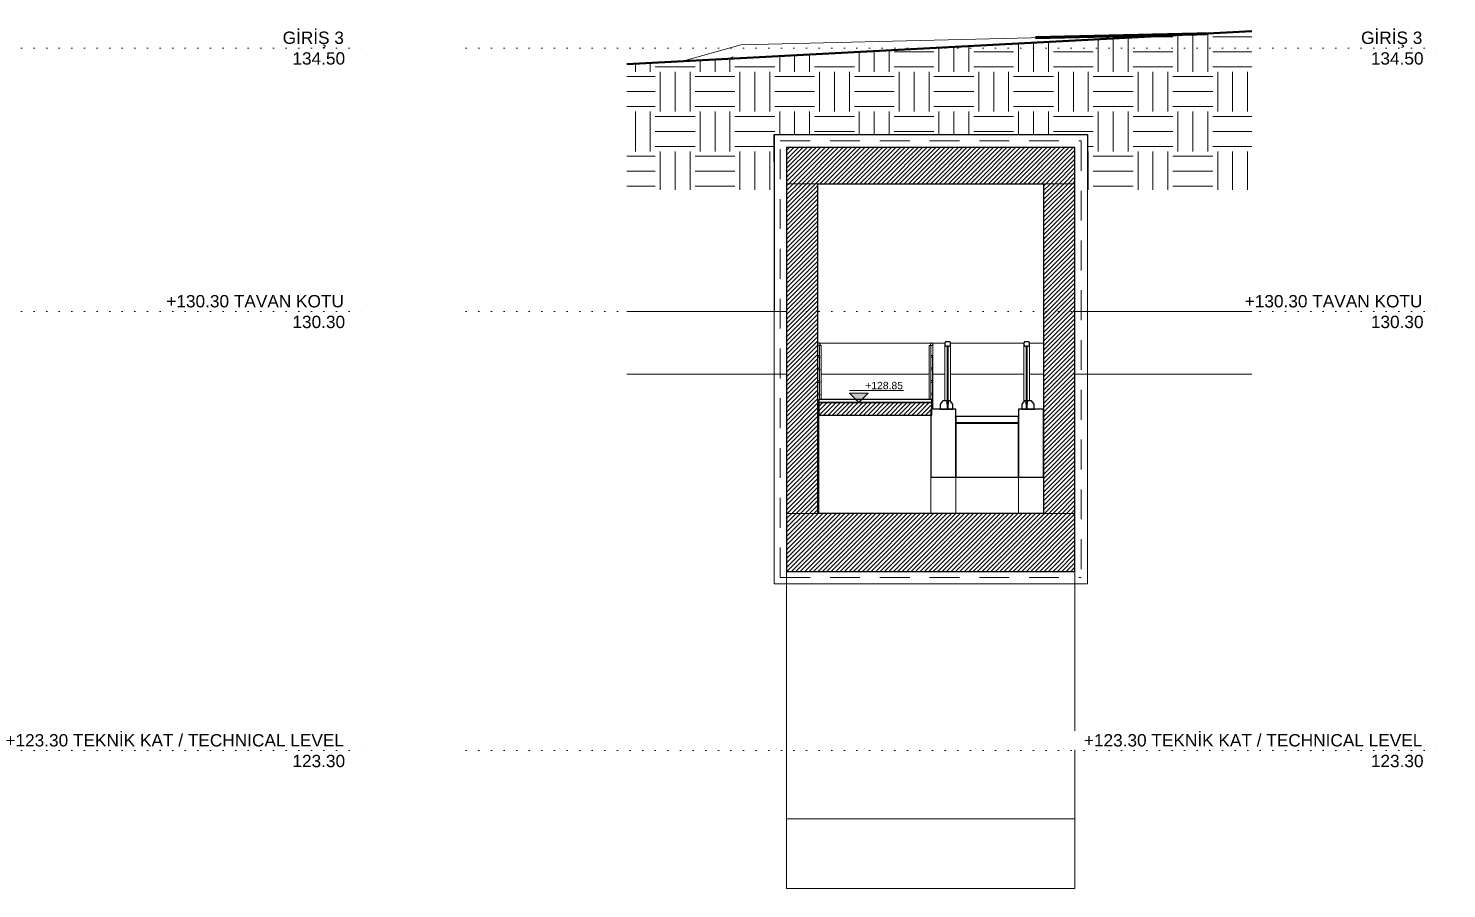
# Model space of a CAD drawing. Header units: centimetres. Extents: x -9500 to 10637, y -7231 to 13725.
# Drawn here: x -2025 to 237, y 12110 to 13481 of the extents above; entities that cross this region are included whole.
import ezdxf

# ---------------------------------------------------------------- set-up
doc = ezdxf.new("R2010")
doc.units = ezdxf.units.CM
doc.header["$LTSCALE"] = 200
doc.linetypes.add('Dot 1mm', pattern=[0.1, 0, -0.1])
doc.linetypes.add('Overhead', pattern=[0.396875, 0.238125, -0.15875])
for name, color, linetype, lineweight in [('A-DETL', 90, 'Continuous', 9), ('A-DETL-GENF', 92, 'Continuous', 9), ('A-DETL-MEDM', 33, 'Continuous', 25), ('A-DETL-WIDE', 214, 'Continuous', 50), ('A-FLOR', 192, 'Continuous', 9), ('A-FLOR-HRAL', 11, 'Continuous', 9), ('A-FLOR-LEVL', 51, 'Continuous', 9), ('A-FLOR-OVHD', 1, 'Overhead', 9), ('A-GENM', 13, 'Continuous', 9), ('A-WALL', 113, 'Continuous', 9), ('A-WALL-PATT', 111, 'Continuous', 25), ('C-TOPO', 7, 'Continuous', 9), ('G-ANNO-DIMS', 111, 'Continuous', 9), ('S-STRS', 31, 'Continuous', 9)]:
    doc.layers.add(name, color=color, linetype=linetype, lineweight=lineweight)
doc.styles.add('Arial_2', font='arial.ttf', dxfattribs={"height": 19.670659})
doc.styles.add('Arial_3', font='arial.ttf', dxfattribs={"height": 11.802395})
pattern_1 = [(45, (13198.475, 13166.263), (-3.5355339, 3.5355339), [])]

# ---------------------------------------------------------------- blocks, each defined once
blk = doc.blocks.new('A-YURUYEN MERDIVEN - 1120-1870033-G1-2')
at = {"layer": 'A-GENM', "lineweight": 25}
for p, q in [((6451.7, 12979.5), (6451.7, 12977.2)), ((6458.7, 12981.8), (6453.7, 12981.8)), ((6453.7, 12974.9), (6458.7, 12974.9)), ((6457.2, 12974.9), (6455.2, 12974.9)), ((6455.2, 12974.9), (6455.2, 12874.4)), ((6457.2, 12874.4), (6457.2, 12974.9)), ((6460.7, 12977.2), (6460.7, 12979.5)), ((6577.7, 12979.5), (6577.7, 12977.2)), ((6584.7, 12981.8), (6579.7, 12981.8)), ((6579.7, 12974.9), (6584.7, 12974.9)), ((6583.2, 12974.9), (6581.2, 12974.9)), ((6581.2, 12974.9), (6581.2, 12874.4)), ((6583.2, 12874.4), (6583.2, 12974.9)), ((6586.7, 12977.2), (6586.7, 12979.5)), ((6469.2, 12874.4), (6429.2, 12874.4)), ((6429.2, 12874.4), (6429.2, 12765.9)), ((6448.5, 12887.4), (6444.2, 12882.5)), ((6444.2, 12882.5), (6444.2, 12874.4)), ((6444.2, 12874.4), (6464.2, 12874.4)), ((6455.5, 12887.4), (6448.5, 12887.4)), ((6455.2, 12874.4), (6457.2, 12874.4)), ((6455.5, 12882.5), (6455.5, 12887.4)), ((6457, 12882.5), (6455.5, 12882.5)), ((6460, 12887.4), (6457, 12887.4)), ((6457, 12887.4), (6457, 12882.5)), ((6464.2, 12882.5), (6460, 12887.4)), ((6464.2, 12874.4), (6464.2, 12882.5)), ((6469.2, 12765.9), (6469.2, 12874.4)), ((6569.2, 12874.4), (6569.2, 12765.9)), ((6609.2, 12874.4), (6569.2, 12874.4)), ((6578.5, 12887.4), (6574.2, 12882.5)), ((6574.2, 12882.5), (6574.2, 12874.4)), ((6574.2, 12874.4), (6594.2, 12874.4)), ((6581.5, 12887.4), (6578.5, 12887.4)), ((6581.2, 12874.4), (6583.2, 12874.4)), ((6581.5, 12882.5), (6581.5, 12887.4)), ((6583, 12882.5), (6581.5, 12882.5)), ((6590, 12887.4), (6583, 12887.4)), ((6583, 12887.4), (6583, 12882.5)), ((6594.2, 12882.5), (6590, 12887.4)), ((6594.2, 12874.4), (6594.2, 12882.5)), ((6609.2, 12765.9), (6609.2, 12874.4)), ((6469.2, 12862.7), (6469.2, 12852)), ((6569.2, 12862.7), (6469.2, 12862.7)), ((6469.2, 12862.7), (6469.2, 12852)), ((6569.2, 12862.7), (6469.2, 12862.7)), ((6469.2, 12852.8), (6469.2, 12765.9)), ((6569.2, 12852.8), (6469.2, 12852.8)), ((6469.2, 12852), (6569.2, 12852)), ((6469.2, 12852), (6569.2, 12852)), ((6569.2, 12852), (6569.2, 12862.7)), ((6569.2, 12852), (6569.2, 12862.7)), ((6569.2, 12765.9), (6569.2, 12852.8)), ((6429.2, 12765.9), (6469.2, 12765.9)), ((6469.2, 12765.9), (6569.2, 12765.9)), ((6569.2, 12765.9), (6609.2, 12765.9))]:
    blk.add_line(p, q, dxfattribs=at)
at = {"layer": 'A-GENM'}
for p, q in [((6451.7, 12977.2), (6451.7, 12887.4)), ((6460.7, 12886.5), (6460.7, 12977.2)), ((6577.7, 12977.2), (6577.7, 12886.5)), ((6586.7, 12887.4), (6586.7, 12977.2)), ((6429.2, 12708.1), (6429.2, 12765.9)), ((6469.2, 12765.9), (6469.2, 12708.1)), ((6469.2, 12708.1), (6469.2, 12765.9)), ((6569.2, 12708.1), (6569.2, 12765.9)), ((6569.2, 12765.9), (6569.2, 12708.1))]:
    blk.add_line(p, q, dxfattribs=at)
at = {"layer": 'A-GENM', "lineweight": 25, "flags": 128}
for points in [[(6453.7, 12981.8), (6453.3, 12981.7), (6452.9, 12981.6), (6452.5, 12981.3), (6452.2, 12980.9), (6451.9, 12980.5), (6451.8, 12980), (6451.7, 12979.5)], [(6451.7, 12977.2), (6451.8, 12976.7), (6451.9, 12976.2), (6452.2, 12975.7), (6452.5, 12975.4), (6452.9, 12975.1), (6453.3, 12974.9), (6453.7, 12974.9)], [(6460.7, 12979.5), (6460.7, 12980), (6460.5, 12980.5), (6460.3, 12980.9), (6460, 12981.3), (6459.6, 12981.6), (6459.2, 12981.7), (6458.7, 12981.8)], [(6458.7, 12974.9), (6459.2, 12974.9), (6459.6, 12975.1), (6460, 12975.4), (6460.3, 12975.7), (6460.5, 12976.2), (6460.7, 12976.7), (6460.7, 12977.2)], [(6579.7, 12981.8), (6579.3, 12981.7), (6578.9, 12981.6), (6578.5, 12981.3), (6578.2, 12980.9), (6577.9, 12980.5), (6577.8, 12980), (6577.7, 12979.5)], [(6577.7, 12977.2), (6577.8, 12976.7), (6577.9, 12976.2), (6578.2, 12975.7), (6578.5, 12975.4), (6578.9, 12975.1), (6579.3, 12974.9), (6579.7, 12974.9)], [(6586.7, 12979.5), (6586.7, 12980), (6586.5, 12980.5), (6586.3, 12980.9), (6586, 12981.3), (6585.6, 12981.6), (6585.2, 12981.7), (6584.7, 12981.8)], [(6584.7, 12974.9), (6585.2, 12974.9), (6585.6, 12975.1), (6586, 12975.4), (6586.3, 12975.7), (6586.5, 12976.2), (6586.7, 12976.7), (6586.7, 12977.2)]]:
    blk.add_lwpolyline(points, dxfattribs=at)
blk = doc.blocks.new('Railing - 25mm 2-265523-G1-2')
at = {"layer": 'A-FLOR-HRAL'}
for p, q in [((6251.9, 12976), (6251.9, 12959.1)), ((6254.4, 12976), (6251.9, 12976)), ((6254.4, 12890), (6254.4, 12976)), ((6251.9, 12957.9), (6251.9, 12939.1)), ((6251.9, 12937.9), (6251.9, 12919.1)), ((6251.9, 12917.9), (6251.9, 12899.1)), ((6251.9, 12897.9), (6251.9, 12890))]:
    blk.add_line(p, q, dxfattribs=at)
blk = doc.blocks.new('Railing - Railing-1685289-G1-2')
at = {"layer": 'A-FLOR-HRAL'}
for p, q in [((6252.7, 12975.8), (6252.7, 12978)), ((6252.2, 12956.5), (6252.2, 12958.5)), ((6252.2, 12936.5), (6252.2, 12938.5)), ((6252.2, 12916.5), (6252.2, 12918.5)), ((6252.2, 12896.5), (6252.2, 12898.5))]:
    blk.add_line(p, q, dxfattribs=at)
at = {"layer": 'A-FLOR-HRAL', "lineweight": 18}
for centre, radius, start, end in [((6250.7, 12978), 2, 0, 180), ((6250.7, 12978), 2, 180, 0), ((6250.7, 12958.5), 1.5, 0, 180), ((6250.7, 12958.5), 1.5, 180, 0), ((6250.7, 12938.5), 1.5, 0, 180), ((6250.7, 12938.5), 1.5, 180, 0), ((6250.7, 12918.5), 1.5, 0, 180), ((6250.7, 12918.5), 1.5, 180, 0), ((6250.7, 12898.5), 1.5, 0, 180), ((6250.7, 12898.5), 1.5, 180, 0)]:
    blk.add_arc(centre, radius, start, end, dxfattribs=at)
at = {"layer": 'A-FLOR-HRAL'}
for points, knots in [([(6249.3, 12979.4), (6249.4, 12979.5), (6249.8, 12979.9), (6250.7, 12980.1), (6251.6, 12979.9), (6252.1, 12979.4), (6252.4, 12979), (6252.6, 12978.5), (6252.7, 12978.2), (6252.7, 12978)], [0.25, 0.25, 0.25, 0.25, 0.3333333, 0.5, 0.6666667, 0.75, 0.8333333, 0.9166667, 1, 1, 1, 1]), ([(6252.7, 12978), (6252.7, 12977.8), (6252.6, 12977.5), (6252.4, 12977), (6252.1, 12976.6), (6251.6, 12976.1), (6250.7, 12975.9), (6249.8, 12976.1), (6249.4, 12976.5), (6249.3, 12976.6)], [0, 0, 0, 0, 0.0833333, 0.1666667, 0.25, 0.3333333, 0.5, 0.6666667, 0.75, 0.75, 0.75, 0.75]), ([(6249.2, 12958.9), (6249.3, 12959), (6249.4, 12959.3), (6249.6, 12959.6), (6250, 12959.9), (6250.7, 12960.1), (6251.3, 12959.9), (6251.8, 12959.6), (6251.9, 12959.4), (6252, 12959.3)], [0.0833333, 0.0833333, 0.0833333, 0.0833333, 0.1666667, 0.25, 0.3333333, 0.5, 0.6666667, 0.75, 0.8333333, 0.8333333, 0.8333333, 0.8333333]), ([(6252.1, 12958), (6252.1, 12957.9), (6252, 12957.7), (6251.8, 12957.4), (6251.3, 12957.1), (6250.7, 12956.9), (6250, 12957.1), (6249.6, 12957.4), (6249.4, 12957.7), (6249.3, 12958), (6249.2, 12958.1)], [0.1008066, 0.1008066, 0.1008066, 0.1008066, 0.1666667, 0.25, 0.3333333, 0.5, 0.6666667, 0.75, 0.8333333, 0.9166667, 0.9166667, 0.9166667, 0.9166667]), ([(6249.2, 12938.9), (6249.3, 12939), (6249.4, 12939.3), (6249.6, 12939.6), (6250, 12939.9), (6250.7, 12940.1), (6251.3, 12939.9), (6251.8, 12939.6), (6251.9, 12939.4), (6252, 12939.3)], [0.0833333, 0.0833333, 0.0833333, 0.0833333, 0.1666667, 0.25, 0.3333333, 0.5, 0.6666667, 0.75, 0.8333333, 0.8333333, 0.8333333, 0.8333333]), ([(6252.1, 12938), (6252.1, 12937.9), (6252, 12937.7), (6251.8, 12937.4), (6251.3, 12937.1), (6250.7, 12936.9), (6250, 12937.1), (6249.6, 12937.4), (6249.4, 12937.7), (6249.3, 12938), (6249.2, 12938.1)], [0.1008066, 0.1008066, 0.1008066, 0.1008066, 0.1666667, 0.25, 0.3333333, 0.5, 0.6666667, 0.75, 0.8333333, 0.9166667, 0.9166667, 0.9166667, 0.9166667]), ([(6249.2, 12918.9), (6249.3, 12919), (6249.4, 12919.3), (6249.6, 12919.6), (6250, 12919.9), (6250.7, 12920.1), (6251.3, 12919.9), (6251.8, 12919.6), (6251.9, 12919.4), (6252, 12919.3)], [0.0833333, 0.0833333, 0.0833333, 0.0833333, 0.1666667, 0.25, 0.3333333, 0.5, 0.6666667, 0.75, 0.8333333, 0.8333333, 0.8333333, 0.8333333]), ([(6252.1, 12918), (6252.1, 12917.9), (6252, 12917.7), (6251.8, 12917.4), (6251.3, 12917.1), (6250.7, 12916.9), (6250, 12917.1), (6249.6, 12917.4), (6249.4, 12917.7), (6249.3, 12918), (6249.2, 12918.1)], [0.1008066, 0.1008066, 0.1008066, 0.1008066, 0.1666667, 0.25, 0.3333333, 0.5, 0.6666667, 0.75, 0.8333333, 0.9166667, 0.9166667, 0.9166667, 0.9166667]), ([(6249.2, 12898.9), (6249.3, 12899), (6249.4, 12899.3), (6249.6, 12899.6), (6250, 12899.9), (6250.7, 12900.1), (6251.3, 12899.9), (6251.8, 12899.6), (6251.9, 12899.4), (6252, 12899.3)], [0.0833333, 0.0833333, 0.0833333, 0.0833333, 0.1666667, 0.25, 0.3333333, 0.5, 0.6666667, 0.75, 0.8333333, 0.8333333, 0.8333333, 0.8333333]), ([(6252.1, 12898), (6252.1, 12897.9), (6252, 12897.7), (6251.8, 12897.4), (6251.3, 12897.1), (6250.7, 12896.9), (6250, 12897.1), (6249.6, 12897.4), (6249.4, 12897.7), (6249.3, 12898), (6249.2, 12898.1)], [0.1008066, 0.1008066, 0.1008066, 0.1008066, 0.1666667, 0.25, 0.3333333, 0.5, 0.6666667, 0.75, 0.8333333, 0.9166667, 0.9166667, 0.9166667, 0.9166667])]:
    blk.add_open_spline(points, degree=3, knots=knots, dxfattribs=at)
blk.add_blockref('Railing - 25mm 2-265523-G1-2', (0, 0))
blk = doc.blocks.new('Railing - Railing-1685293-G1-2')
at = {"layer": 'A-FLOR-HRAL'}
for p, q in [((6428.6, 12978), (6428.6, 12975.8)), ((6432.6, 12874.4), (6432.6, 12978)), ((6429.1, 12958.5), (6429.1, 12956.5)), ((6429.1, 12938.5), (6429.1, 12936.5)), ((6432.1, 12938.5), (6432.1, 12958.5)), ((6432.1, 12918.5), (6432.1, 12938.5)), ((6429.1, 12918.5), (6429.1, 12916.5)), ((6432.1, 12898.5), (6432.1, 12918.5)), ((6429.1, 12898.5), (6429.1, 12896.5)), ((6432.1, 12874.4), (6432.1, 12898.5))]:
    blk.add_line(p, q, dxfattribs=at)
at = {"layer": 'A-FLOR-HRAL', "lineweight": 18}
for centre, radius, start, end in [((6430.6, 12978), 2, 0, 180), ((6430.6, 12978), 2, 180, 0), ((6430.6, 12958.5), 1.5, 0, 180), ((6430.6, 12958.5), 1.5, 180, 0), ((6430.6, 12938.5), 1.5, 0, 180), ((6430.6, 12938.5), 1.5, 180, 0), ((6430.6, 12918.5), 1.5, 0, 180), ((6430.6, 12918.5), 1.5, 180, 0), ((6430.6, 12898.5), 1.5, 0, 180), ((6430.6, 12898.5), 1.5, 180, 0)]:
    blk.add_arc(centre, radius, start, end, dxfattribs=at)
at = {"layer": 'A-FLOR-HRAL'}
for points, knots in [([(6428.6, 12978), (6428.6, 12978.2), (6428.7, 12978.5), (6428.9, 12979), (6429.2, 12979.4), (6429.7, 12979.9), (6430.6, 12980.1), (6431.5, 12979.9), (6432, 12979.4), (6432.4, 12979), (6432.6, 12978.5), (6432.6, 12978.2), (6432.6, 12978)], [0, 0, 0, 0, 0.083333, 0.166667, 0.25, 0.333333, 0.5, 0.666667, 0.75, 0.833333, 0.916667, 1, 1, 1, 1]), ([(6432.6, 12978), (6432.6, 12977.8), (6432.6, 12977.5), (6432.4, 12977), (6432, 12976.6), (6431.5, 12976.1), (6430.6, 12975.9), (6429.7, 12976.1), (6429.2, 12976.6), (6428.9, 12977), (6428.7, 12977.5), (6428.6, 12977.8), (6428.6, 12978)], [0, 0, 0, 0, 0.083333, 0.166667, 0.25, 0.333333, 0.5, 0.666667, 0.75, 0.833333, 0.916667, 1, 1, 1, 1]), ([(6432.1, 12958.5), (6432.1, 12958.4), (6432.1, 12958.1), (6431.9, 12957.7), (6431.7, 12957.4), (6431.3, 12957.1), (6430.6, 12956.9), (6430, 12957.1), (6429.5, 12957.4), (6429.3, 12957.7), (6429.2, 12957.9), (6429.2, 12958)], [0, 0, 0, 0, 0.0833333, 0.1666667, 0.25, 0.3333333, 0.5, 0.6666667, 0.75, 0.8333333, 0.8991934, 0.8991934, 0.8991934, 0.8991934]), ([(6432.1, 12938.5), (6432.1, 12938.4), (6432.1, 12938.1), (6431.9, 12937.7), (6431.7, 12937.4), (6431.3, 12937.1), (6430.6, 12936.9), (6430, 12937.1), (6429.5, 12937.4), (6429.3, 12937.7), (6429.2, 12937.9), (6429.2, 12938)], [0, 0, 0, 0, 0.0833333, 0.1666667, 0.25, 0.3333333, 0.5, 0.6666667, 0.75, 0.8333333, 0.8991934, 0.8991934, 0.8991934, 0.8991934]), ([(6429.3, 12959.3), (6429.4, 12959.4), (6429.5, 12959.6), (6430, 12959.9), (6430.6, 12960.1), (6431.3, 12959.9), (6431.7, 12959.6), (6431.9, 12959.3), (6432.1, 12958.9), (6432.1, 12958.6), (6432.1, 12958.5)], [0.1666667, 0.1666667, 0.1666667, 0.1666667, 0.25, 0.3333333, 0.5, 0.6666667, 0.75, 0.8333333, 0.9166667, 1, 1, 1, 1]), ([(6429.3, 12939.3), (6429.4, 12939.4), (6429.5, 12939.6), (6430, 12939.9), (6430.6, 12940.1), (6431.3, 12939.9), (6431.7, 12939.6), (6431.9, 12939.3), (6432.1, 12938.9), (6432.1, 12938.6), (6432.1, 12938.5)], [0.1666667, 0.1666667, 0.1666667, 0.1666667, 0.25, 0.3333333, 0.5, 0.6666667, 0.75, 0.8333333, 0.9166667, 1, 1, 1, 1]), ([(6432.1, 12918.5), (6432.1, 12918.4), (6432.1, 12918.1), (6431.9, 12917.7), (6431.7, 12917.4), (6431.3, 12917.1), (6430.6, 12916.9), (6430, 12917.1), (6429.5, 12917.4), (6429.3, 12917.7), (6429.2, 12917.9), (6429.2, 12918)], [0, 0, 0, 0, 0.0833333, 0.1666667, 0.25, 0.3333333, 0.5, 0.6666667, 0.75, 0.8333333, 0.8991934, 0.8991934, 0.8991934, 0.8991934]), ([(6429.3, 12919.3), (6429.4, 12919.4), (6429.5, 12919.6), (6430, 12919.9), (6430.6, 12920.1), (6431.3, 12919.9), (6431.7, 12919.6), (6431.9, 12919.3), (6432.1, 12918.9), (6432.1, 12918.6), (6432.1, 12918.5)], [0.1666667, 0.1666667, 0.1666667, 0.1666667, 0.25, 0.3333333, 0.5, 0.6666667, 0.75, 0.8333333, 0.9166667, 1, 1, 1, 1]), ([(6432.1, 12898.5), (6432.1, 12898.4), (6432.1, 12898.1), (6431.9, 12897.7), (6431.7, 12897.4), (6431.3, 12897.1), (6430.6, 12896.9), (6430, 12897.1), (6429.5, 12897.4), (6429.3, 12897.7), (6429.2, 12897.9), (6429.2, 12898)], [0, 0, 0, 0, 0.0833333, 0.1666667, 0.25, 0.3333333, 0.5, 0.6666667, 0.75, 0.8333333, 0.8991934, 0.8991934, 0.8991934, 0.8991934]), ([(6429.3, 12899.3), (6429.4, 12899.4), (6429.5, 12899.6), (6430, 12899.9), (6430.6, 12900.1), (6431.3, 12899.9), (6431.7, 12899.6), (6431.9, 12899.3), (6432.1, 12898.9), (6432.1, 12898.6), (6432.1, 12898.5)], [0.1666667, 0.1666667, 0.1666667, 0.1666667, 0.25, 0.3333333, 0.5, 0.6666667, 0.75, 0.8333333, 0.9166667, 1, 1, 1, 1])]:
    blk.add_open_spline(points, degree=3, knots=knots, dxfattribs=at)
at = {"extrusion": (0, 0, -1), "zscale": -1}
blk.add_blockref('Railing - 25mm 2-265523-G1-2', (-12681.3, 0), dxfattribs=at)
blk = doc.blocks.new('Generic Models 1 - Generic Models 11-1853669-G1-2')
at = {"layer": 'A-GENM'}
h = blk.add_hatch(dxfattribs=at)
h.set_pattern_fill('FP_7', color=256, style=0, pattern_type=2)
h.set_pattern_definition(pattern_1)
h.paths.add_polyline_path([(6659.2, 12615.7), (6659.2, 12708.1), (6199.2, 12708.1), (6199.2, 12615.7), (6629.8, 12615.7)], flags=0)
h.paths.add_polyline_path([(6659.2, 13233.8), (6659.2, 13291.5), (6199.2, 13291.5), (6199.2, 13233.8), (6609.2, 13233.8)], flags=0)
at = {"layer": 'A-GENM', "lineweight": 25}
for p, q in [((6199.2, 13291.5), (6199.2, 13233.8)), ((6659.2, 13291.5), (6199.2, 13291.5)), ((6659.2, 13233.8), (6659.2, 13291.5)), ((6249.2, 13233.8), (6609.2, 13233.8)), ((6199.2, 12708.1), (6199.2, 12615.7)), ((6609.2, 12708.1), (6249.2, 12708.1)), ((6659.2, 12615.7), (6659.2, 12708.1)), ((6199.2, 12615.7), (6659.2, 12615.7))]:
    blk.add_line(p, q, dxfattribs=at)
at = {"layer": 'A-GENM'}
for p, q in [((6199.2, 13233.8), (6249.2, 13233.8)), ((6609.2, 13233.8), (6659.2, 13233.8)), ((6249.2, 12979.8), (6250.1, 12979.8)), ((6251.2, 12979.8), (6430.1, 12979.8)), ((6431.2, 12979.8), (6451.8, 12979.8)), ((6460.7, 12979.8), (6577.8, 12979.8)), ((6586.7, 12979.8), (6609.2, 12979.8)), ((6249.2, 12708.1), (6199.2, 12708.1)), ((6659.2, 12708.1), (6609.2, 12708.1)), ((6199.2, 12221.3), (6199.2, 12615.7)), ((6659.2, 12615.7), (6659.2, 12221.3)), ((6199.2, 12221.3), (6659.2, 12221.3)), ((6199.2, 12110), (6199.2, 12221.3)), ((6659.2, 12221.3), (6659.2, 12110)), ((6659.2, 12110), (6199.2, 12110))]:
    blk.add_line(p, q, dxfattribs=at)
blk = doc.blocks.new('Spot Elevations - IUAS_A_SECTION_FLOOR_CONCRETE-1317280-G1-2')
at = {"layer": 'G-ANNO-DIMS'}
blk.add_hatch(color=256, dxfattribs=at).paths.add_polyline_path([(6329.6, 12900), (6314.6, 12885), (6299.6, 12900)], flags=0)
for p, q in [((6299.6, 12904), (6385.7, 12904)), ((6299.6, 12900), (6329.6, 12900)), ((6314.6, 12885), (6299.6, 12900)), ((6329.6, 12900), (6299.6, 12900)), ((6299.6, 12900), (6314.6, 12885)), ((6329.6, 12900), (6314.6, 12885)), ((6314.6, 12885), (6329.6, 12900))]:
    blk.add_line(p, q, dxfattribs=at)

msp = doc.modelspace()

# ---------------------------------------------------------------- hatches: boundary and pattern name
at = {"layer": 'A-DETL-GENF'}
h = msp.add_hatch(dxfattribs=at)
h.set_pattern_fill('FP_8', style=0, pattern_type=2)
h.set_pattern_definition([(0, (13198.475, 13166.26), (63.5, 63.5), [63.5, -63.5]), (0, (13198.475, 13190.075), (63.5, 63.5), [63.5, -63.5]), (0, (13198.475, 13213.89), (63.5, 63.5), [63.5, -63.5]), (90, (13206.41, 13221.825), (-63.5, 63.5), [63.5, -63.5]), (90, (13230.225, 13221.825), (-63.5, 63.5), [63.5, -63.5]), (90, (13254.04, 13221.825), (-63.5, 63.5), [63.5, -63.5])])
h.paths.add_polyline_path([(-323.2, 13224.1), (-74, 13224.1), (-74, 13476.9), (-1071, 13424.6), (-1071, 13224.1), (-835.5, 13224.1), (-836.1, 13312), (-336.1, 13312), (-336.1, 13224.1)], flags=0)
at = {"layer": 'A-WALL-PATT', "lineweight": 9}
h = msp.add_hatch(dxfattribs=at)
h.set_pattern_fill('FP_7', color=256, style=0, pattern_type=2)
h.set_pattern_definition(pattern_1)
h.paths.add_polyline_path([(-790.5, 12708.1), (-766.1, 12708.1), (-766.1, 13233.8), (-816.1, 13233.8), (-816.1, 12708.1)], flags=0)
h = msp.add_hatch(dxfattribs=at)
h.set_pattern_fill('FP_7', color=256, style=0, pattern_type=2)
h.set_pattern_definition(pattern_1)
h.paths.add_polyline_path([(-385.5, 12708.1), (-356.1, 12708.1), (-356.1, 13233.8), (-406.1, 13233.8), (-406.1, 12708.1)], flags=0)
at = {"layer": 'S-STRS'}
h = msp.add_hatch(dxfattribs=at)
h.set_pattern_fill('FP_7', color=256, style=0, pattern_type=2)
h.set_pattern_definition(pattern_1)
h.paths.add_polyline_path([(-697.1, 12865), (-584.6, 12865), (-584.6, 12885), (-764.6, 12885), (-764.6, 12865), (-759.4, 12865)], flags=0)

# ---------------------------------------------------------------- linework, layer by layer
at = {"layer": 'A-DETL'}
for p, q in [((-836.1, 12596), (-836.1, 13312)), ((-836.1, 13312), (-336.1, 13312)), ((-336.1, 13312), (-336.1, 12596)), ((-836.1, 12596), (-336.1, 12596))]:
    msp.add_line(p, q, dxfattribs=at)
at = {"layer": 'A-DETL-MEDM'}
for p, q in [((-835.5, 13224.1), (-836.1, 13312)), ((-836.1, 13312), (-336.1, 13312)), ((-336.1, 13312), (-336.1, 13224.1))]:
    msp.add_line(p, q, dxfattribs=at)
at = {"layer": 'A-DETL-WIDE'}
msp.add_line((-74, 13476.9), (-1071, 13424.6), dxfattribs=at)
at = {"layer": 'A-FLOR'}
for p, q in [((-1071, 13030), (-816.1, 13030)), ((-356.1, 13030), (-74, 13030))]:
    msp.add_line(p, q, dxfattribs=at)
at = {"layer": 'A-FLOR-OVHD'}
for p, q in [((-826.1, 12606), (-826.1, 13302)), ((-826.1, 13302), (-346.1, 13302)), ((-346.1, 13302), (-346.1, 12606)), ((-826.1, 12606), (-346.1, 12606))]:
    msp.add_line(p, q, dxfattribs=at)
at = {"layer": 'A-WALL'}
for p, q in [((-835.5, 13030), (-835.5, 13312)), ((-766.1, 13233.8), (-816.1, 13233.8)), ((-356.1, 13233.8), (-406.1, 13233.8)), ((-1071, 12930), (-816.1, 12930)), ((-760.9, 12930), (-588.4, 12930)), ((-582.7, 12930), (-563.6, 12930)), ((-554.6, 12930), (-437.6, 12930)), ((-428.6, 12930), (-406.1, 12930)), ((-356.1, 12930), (-74, 12930)), ((-816.1, 12708.1), (-766.1, 12708.1)), ((-406.1, 12708.1), (-356.1, 12708.1))]:
    msp.add_line(p, q, dxfattribs=at)
at = {"layer": 'A-WALL', "lineweight": 25}
for p, q in [((-816.1, 13233.8), (-816.1, 12708.1)), ((-766.1, 12708.1), (-766.1, 13233.8)), ((-406.1, 13233.8), (-406.1, 12708.1)), ((-356.1, 12708.1), (-356.1, 13233.8))]:
    msp.add_line(p, q, dxfattribs=at)
at = {"layer": 'C-TOPO'}
for p, q in [((-888.9, 13455.1), (-161.9, 13472.9)), ((-146.2, 13473.1), (-161.9, 13472.9)), ((-888.9, 13455.1), (-979.9, 13429.4)), ((-901.5, 13436), (-908.8, 13433.1)), ((-901.5, 13436), (-902, 13435.9))]:
    msp.add_line(p, q, dxfattribs=at)
at = {"layer": 'C-TOPO', "lineweight": 70}
for p, q in [((-419.1, 13466.6), (-161.9, 13472.9)), ((-161.9, 13472.9), (-146.2, 13473.1))]:
    msp.add_line(p, q, dxfattribs=at)
at = {"layer": 'S-STRS', "lineweight": 25}
for p, q in [((-584.6, 12890), (-764.6, 12890)), ((-764.6, 12890), (-764.6, 12885)), ((-584.6, 12885), (-764.6, 12885)), ((-764.6, 12885), (-764.6, 12865)), ((-764.6, 12885), (-584.6, 12885)), ((-584.6, 12885), (-584.6, 12890)), ((-584.6, 12865), (-584.6, 12885)), ((-764.6, 12865), (-584.6, 12865))]:
    msp.add_line(p, q, dxfattribs=at)
at = {"layer": 'S-STRS'}
for p, q in [((-764.6, 12851.4), (-764.6, 12865)), ((-764.6, 12848.7), (-764.6, 12851.4)), ((-764.6, 12834.9), (-764.6, 12848.7)), ((-764.6, 12818.5), (-764.6, 12834.9)), ((-764.6, 12802), (-764.6, 12818.5)), ((-764.6, 12785.5), (-764.6, 12802)), ((-764.6, 12769.1), (-764.6, 12785.5)), ((-764.6, 12752.6), (-764.6, 12769.1)), ((-764.6, 12736.1), (-764.6, 12752.6)), ((-764.6, 12719.7), (-764.6, 12736.1)), ((-764.6, 12708.1), (-764.6, 12719.7))]:
    msp.add_line(p, q, dxfattribs=at)

# ---------------------------------------------------------------- block references
at = {"layer": 'A-FLOR-HRAL'}
for name in ['Railing - Railing-1685289-G1-2', 'Railing - Railing-1685293-G1-2']:
    msp.add_blockref(name, (-7015.3, 0), dxfattribs=at)
at = {"layer": 'A-GENM'}
for name in ['Generic Models 1 - Generic Models 11-1853669-G1-2', 'A-YURUYEN MERDIVEN - 1120-1870033-G1-2']:
    msp.add_blockref(name, (-7015.3, 0), dxfattribs=at)
at = {"layer": 'G-ANNO-DIMS'}
msp.add_blockref('Spot Elevations - IUAS_A_SECTION_FLOOR_CONCRETE-1317280-G1-2', (-7015.3, 0), dxfattribs=at)

# ---------------------------------------------------------------- texts
at = {"layer": 'A-FLOR-LEVL', "attachment_point": 3, "line_spacing_factor": 0.938532, "style": 'Arial_2', "bg_fill": 3, "box_fill_scale": 1.25, "bg_fill_color": 0, "bg_fill_transparency": 0}
for s, insert, char_height, width in [('GİRİŞ 3', (-1522, 13476.3), 19.67, 116.4), ('GİRİŞ 3', (197.9, 13476.3), 19.67, 116.4), ('+130.30 TAVAN KOTU', (-1522, 13056.3), 19.671, 337.2), ('+123.30 TEKNİK KAT / TECHNICAL LEVEL', (-1522, 12356.3), 19.671, 642.72)]:
    msp.add_mtext(s, dxfattribs=dict(at, insert=insert, char_height=char_height, width=width))
at = {"layer": 'G-ANNO-DIMS', "insert": (-690.5, 12917.9), "char_height": 11.8, "width": 71.568, "attachment_point": 1, "line_spacing_factor": 0.938532, "style": 'Arial_3'}
msp.add_mtext('+128.85', dxfattribs=at)

# ---------------------------------------------------------------- next in the draw order: texts
at = {"layer": 'A-FLOR-LEVL', "attachment_point": 3, "line_spacing_factor": 0.938532, "style": 'Arial_2', "bg_fill": 3, "box_fill_scale": 1.25, "bg_fill_color": 0, "bg_fill_transparency": 0}
for s, insert, char_height, width in [('134.50', (-1520.1, 13443.3), 19.67, 100.32), ('134.50', (199.8, 13443.3), 19.67, 100.32), ('+130.30 TAVAN KOTU', (197.9, 13056.3), 19.671, 337.2), ('130.30', (-1520.1, 13023.3), 19.67, 100.32), ('+123.30 TEKNİK KAT / TECHNICAL LEVEL', (197.9, 12356.3), 19.671, 642.72), ('123.30', (-1520.1, 12323.3), 19.67, 100.32)]:
    msp.add_mtext(s, dxfattribs=dict(at, insert=insert, char_height=char_height, width=width))

# ---------------------------------------------------------------- next in the draw order: linework, layer by layer
at = {"layer": 'A-FLOR-LEVL', "linetype": 'Dot 1mm'}
for p, q in [((-5352.8, 13450), (-1483.2, 13450)), ((-1326.9, 13450), (236.6, 13450)), ((-5352.8, 13030), (-1483.2, 13030)), ((-5352.8, 12330), (-1483.2, 12330))]:
    msp.add_line(p, q, dxfattribs=at)

# ---------------------------------------------------------------- next in the draw order: texts
at = {"layer": 'A-FLOR-LEVL', "char_height": 19.67, "width": 100.32, "attachment_point": 3, "line_spacing_factor": 0.938532, "style": 'Arial_2', "bg_fill": 3, "box_fill_scale": 1.25, "bg_fill_color": 0, "bg_fill_transparency": 0}
for s, insert in [('130.30', (199.8, 13023.3)), ('123.30', (199.8, 12323.3))]:
    msp.add_mtext(s, dxfattribs=dict(at, insert=insert))

# ---------------------------------------------------------------- next in the draw order: linework, layer by layer
at = {"layer": 'A-FLOR-LEVL', "linetype": 'Dot 1mm'}
for p, q in [((-1326.9, 13030), (236.6, 13030)), ((-1326.9, 12330), (236.6, 12330))]:
    msp.add_line(p, q, dxfattribs=at)

doc.saveas('drawing.dxf')
